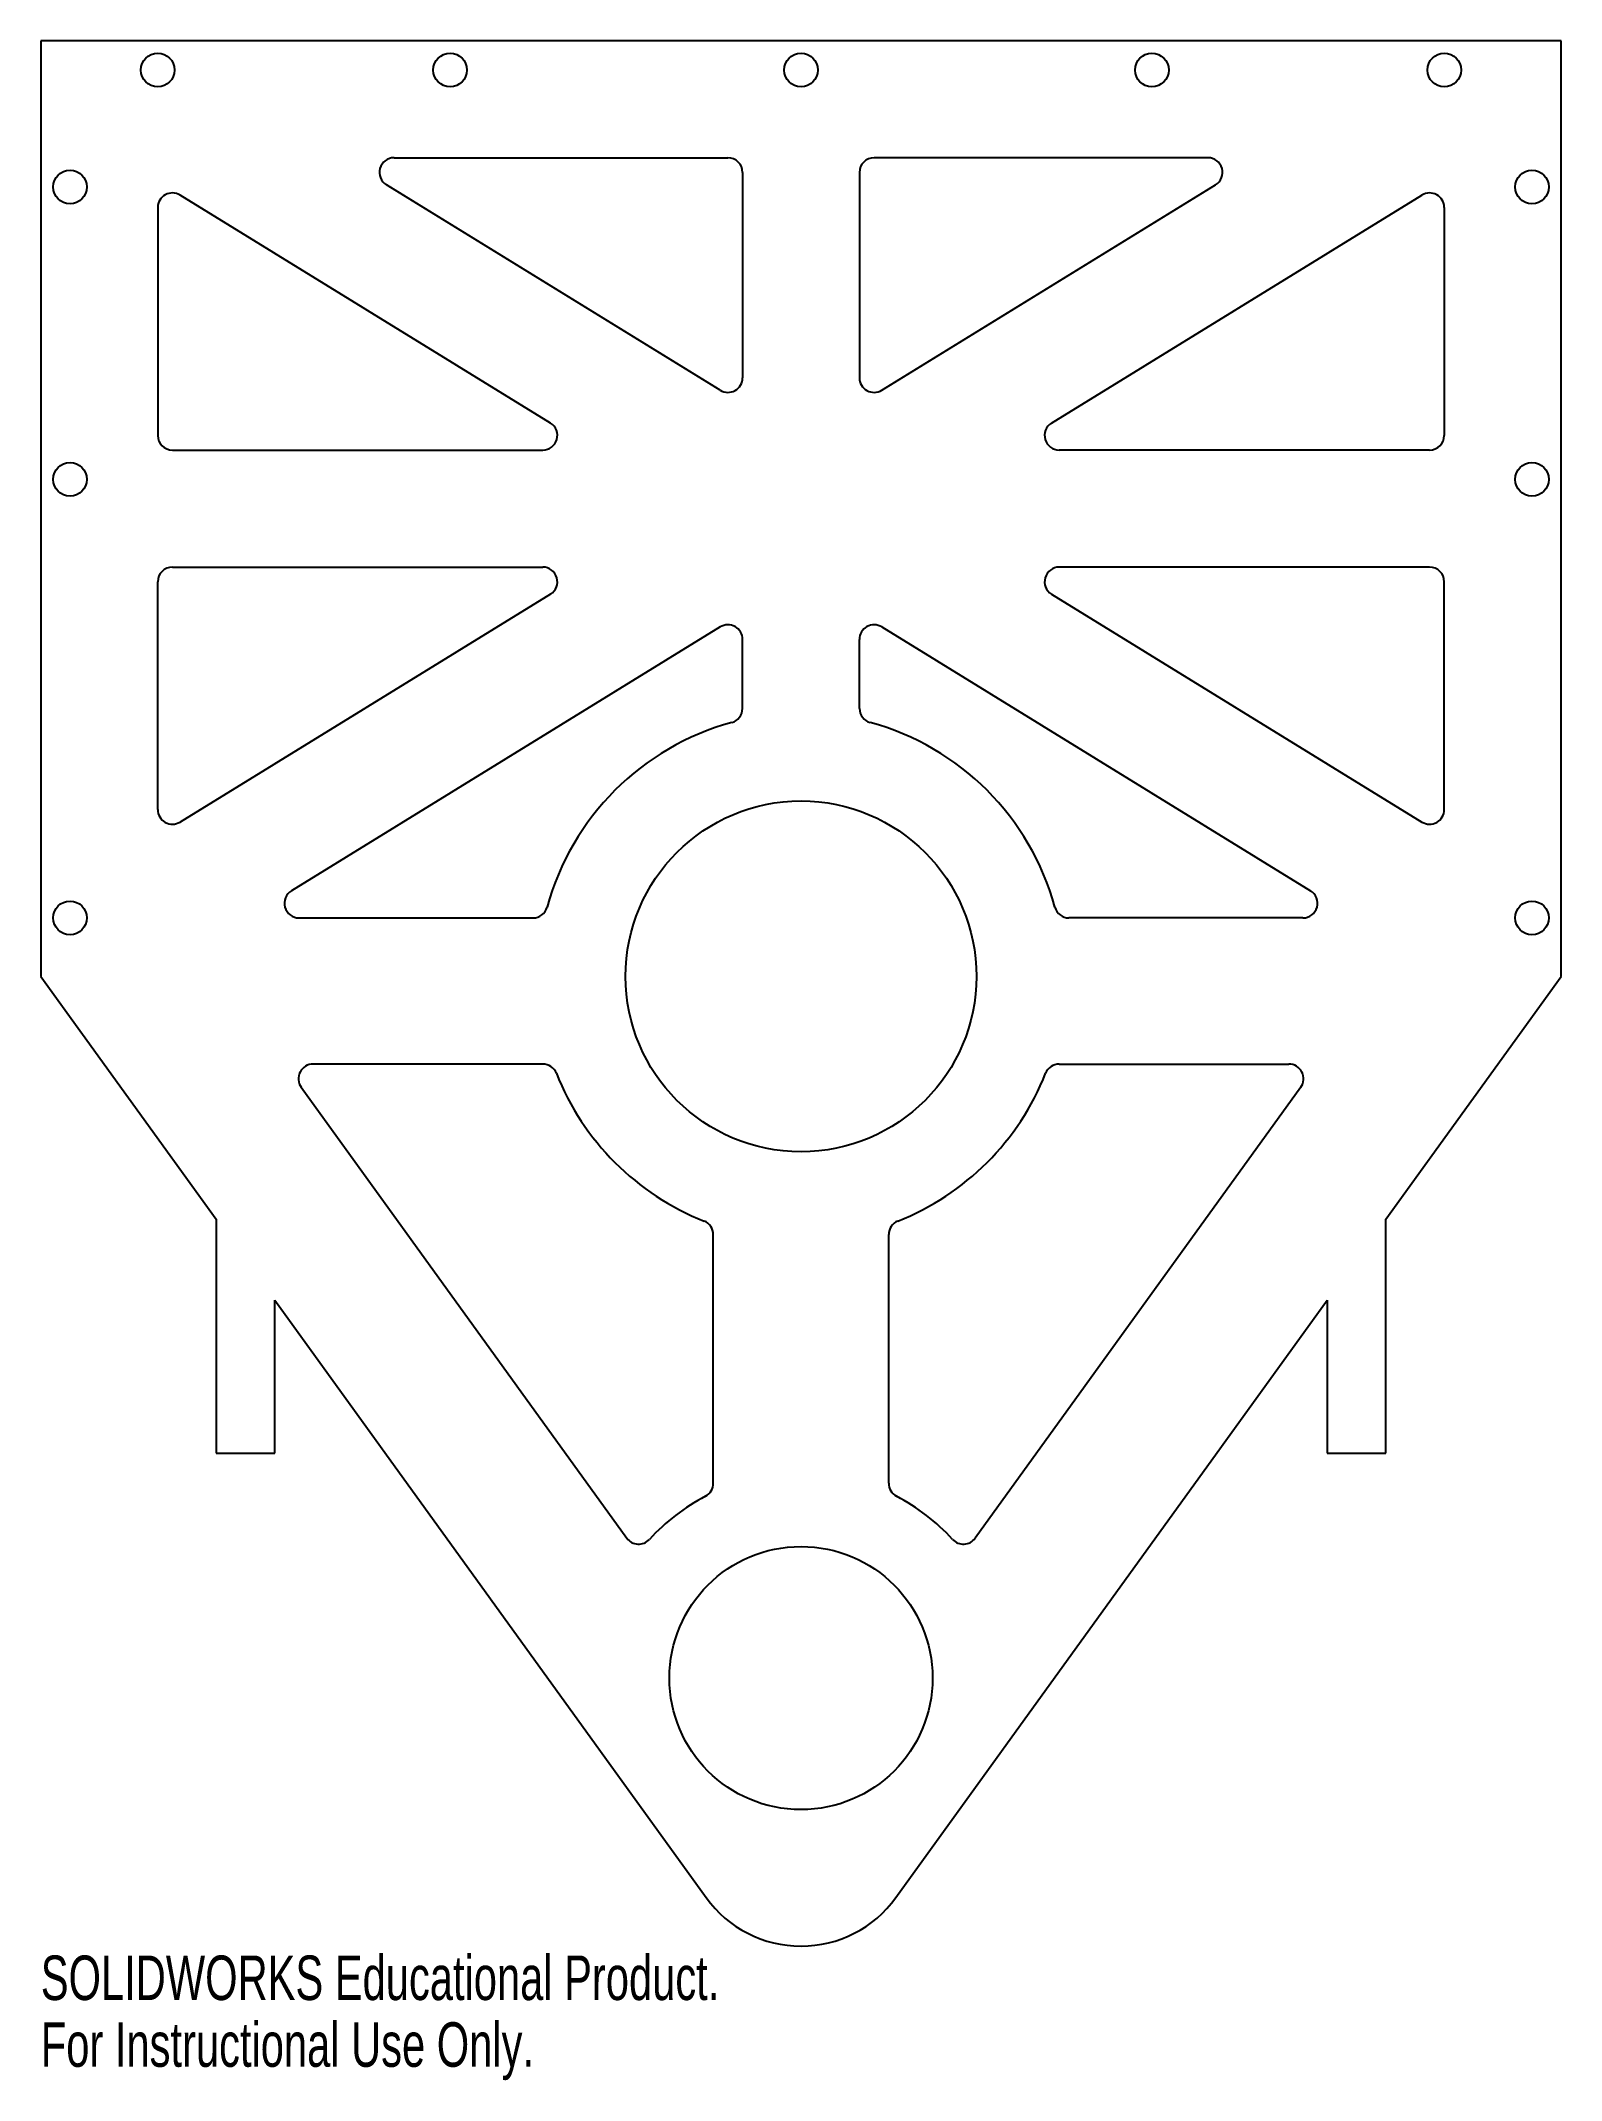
# Model space of a CAD drawing. Header units: inches. Extents: x -3.25 to 3.25, y -6.72 to 2.
import ezdxf

# ---------------------------------------------------------------- set-up
doc = ezdxf.new("R2010")
doc.units = ezdxf.units.IN
doc.header["$MEASUREMENT"] = 0
doc.styles.add('SLDTEXTSTYLE0', font='TXT', dxfattribs={"width": 0.7})

msp = doc.modelspace()

# ---------------------------------------------------------------- linework, layer by layer
at = {"color": 7, "linetype": 'Continuous', "lineweight": 25}
for p, q in [((3.25, 2), (-3.25, 2)), ((-3.25, 2), (-3.25, -2)), ((3.25, -2), (3.25, 2)), ((-1.7397, 1.5), (-0.3125, 1.5)), ((1.7397, 1.5), (0.3125, 1.5)), ((-0.25, 1.4375), (-0.25, 0.5592)), ((0.25, 1.4375), (0.25, 0.5592)), ((-1.0713, 0.3657), (-2.6547, 1.3401)), ((-0.3453, 0.506), (-1.7724, 1.3843)), ((0.3453, 0.506), (1.7724, 1.3843)), ((1.0713, 0.3657), (2.6547, 1.3401)), ((-2.75, 1.2869), (-2.75, 0.3125)), ((2.75, 1.2869), (2.75, 0.3125)), ((-2.6875, 0.25), (-1.1041, 0.25)), ((2.6875, 0.25), (1.1041, 0.25)), ((-2.6875, -0.25), (-1.1041, -0.25)), ((2.6875, -0.25), (1.1041, -0.25)), ((-2.75, -1.2869), (-2.75, -0.3125)), ((2.75, -1.2869), (2.75, -0.3125)), ((-1.0713, -0.3657), (-2.6547, -1.3401)), ((1.0713, -0.3657), (2.6547, -1.3401)), ((-0.3453, -0.506), (-2.1787, -1.6343)), ((0.3453, -0.506), (2.1787, -1.6343)), ((-0.25, -0.8544), (-0.25, -0.5592)), ((0.25, -0.8544), (0.25, -0.5592)), ((-2.1459, -1.75), (-1.1456, -1.75)), ((2.1459, -1.75), (1.1456, -1.75)), ((-3.25, -2), (-2.5, -3.0385)), ((2.5, -3.0385), (3.25, -2)), ((-1.104, -2.375), (-2.086, -2.375)), ((1.104, -2.375), (2.086, -2.375)), ((-2.1366, -2.4741), (-0.7446, -4.4015)), ((2.1366, -2.4741), (0.7446, -4.4015)), ((-2.5, -3.0385), (-2.5, -4.0385)), ((2.5, -4.0385), (2.5, -3.0385)), ((-0.375, -4.1672), (-0.375, -3.104)), ((0.375, -4.1672), (0.375, -3.104)), ((-2.25, -4.0385), (-2.25, -3.3846)), ((-2.25, -3.3846), (-0.4053, -5.9388)), ((0.4053, -5.9388), (2.25, -3.3846)), ((2.25, -3.3846), (2.25, -4.0385)), ((-2.5, -4.0385), (-2.25, -4.0385)), ((2.25, -4.0385), (2.5, -4.0385))]:
    msp.add_line(p, q, dxfattribs=at)
for centre, radius in [((-2.75, 1.875), 0.072), ((-1.5, 1.875), 0.072), ((0, 1.875), 0.072), ((1.5, 1.875), 0.072), ((2.75, 1.875), 0.072), ((-3.125, 1.375), 0.072), ((3.125, 1.375), 0.072), ((-3.125, 0.125), 0.072), ((3.125, 0.125), 0.072), ((0, -2), 0.75), ((-3.125, -1.75), 0.072), ((3.125, -1.75), 0.072), ((0, -5), 0.5625)]:
    msp.add_circle(centre, radius, dxfattribs=at)
for centre, radius, start, end in [((-1.7397, 1.4375), 0.0625, 90, 238.3925), ((-0.3125, 1.4375), 0.0625, 0, 90), ((0.3125, 1.4375), 0.0625, 90, 180), ((1.7397, 1.4375), 0.0625, 301.6075, 90), ((-2.6875, 1.2869), 0.0625, 58.3925, 180), ((2.6875, 1.2869), 0.0625, 0, 121.6075), ((-0.3125, 0.5592), 0.0625, 238.3925, 0), ((0.3125, 0.5592), 0.0625, 180, 301.6075), ((-1.1041, 0.3125), 0.0625, 270, 58.3925), ((1.1041, 0.3125), 0.0625, 121.6075, 270), ((-2.6875, 0.3125), 0.0625, 180, 270), ((2.6875, 0.3125), 0.0625, 270, 0), ((-2.6875, -0.3125), 0.0625, 90, 180), ((-1.1041, -0.3125), 0.0625, 301.6075, 90), ((1.1041, -0.3125), 0.0625, 90, 238.3925), ((2.6875, -0.3125), 0.0625, 0, 90), ((-0.3125, -0.5592), 0.0625, 0, 121.6075), ((0.3125, -0.5592), 0.0625, 58.3925, 180), ((-0.3125, -0.8544), 0.0625, 285.25752, 0), ((0.3125, -0.8544), 0.0625, 180, 254.74248), ((0, -2), 1.125, 105.25752, 164.74248), ((0, -2), 1.125, 15.25752, 74.74248), ((-2.6875, -1.2869), 0.0625, 180, 301.6075), ((2.6875, -1.2869), 0.0625, 238.3925, 0), ((-2.1459, -1.6875), 0.0625, 121.6075, 270), ((2.1459, -1.6875), 0.0625, 270, 58.3925), ((-1.1456, -1.6875), 0.0625, 270, 344.74248), ((1.1456, -1.6875), 0.0625, 195.25752, 270), ((-2.086, -2.4375), 0.0625, 90, 215.83765), ((-1.104, -2.4375), 0.0625, 21.61827, 90), ((0, -2), 1.125, 201.61827, 248.38173), ((0, -2), 1.125, 291.61827, 338.38173), ((1.104, -2.4375), 0.0625, 90, 158.38173), ((2.086, -2.4375), 0.0625, 324.16235, 90), ((-0.4375, -3.104), 0.0625, 0, 68.38173), ((0.4375, -3.104), 0.0625, 111.61827, 180), ((-0.4375, -4.1672), 0.0625, 297.7142, 0), ((0.4375, -4.1672), 0.0625, 180, 242.2858), ((0, -5), 0.8782, 117.7142, 137.53557), ((0, -5), 0.8782, 42.46443, 62.2858), ((-0.694, -4.3649), 0.0625, 215.83765, 317.53557), ((0.694, -4.3649), 0.0625, 222.46443, 324.16235), ((0, -5.646), 0.5, 215.83765, 324.16235)]:
    msp.add_arc(centre, radius, start, end, dxfattribs=at)

# ---------------------------------------------------------------- texts
at = {"color": 7, "linetype": 'Continuous', "char_height": 0.1903, "attachment_point": 1, "style": 'SLDTEXTSTYLE0'}
for s, insert in [('SOLIDWORKS Educational Product.', (-3.25, -6.1862)), ('For Instructional Use Only.', (-3.25, -6.4716))]:
    msp.add_mtext(s, dxfattribs=dict(at, insert=insert))

doc.saveas('drawing.dxf')
